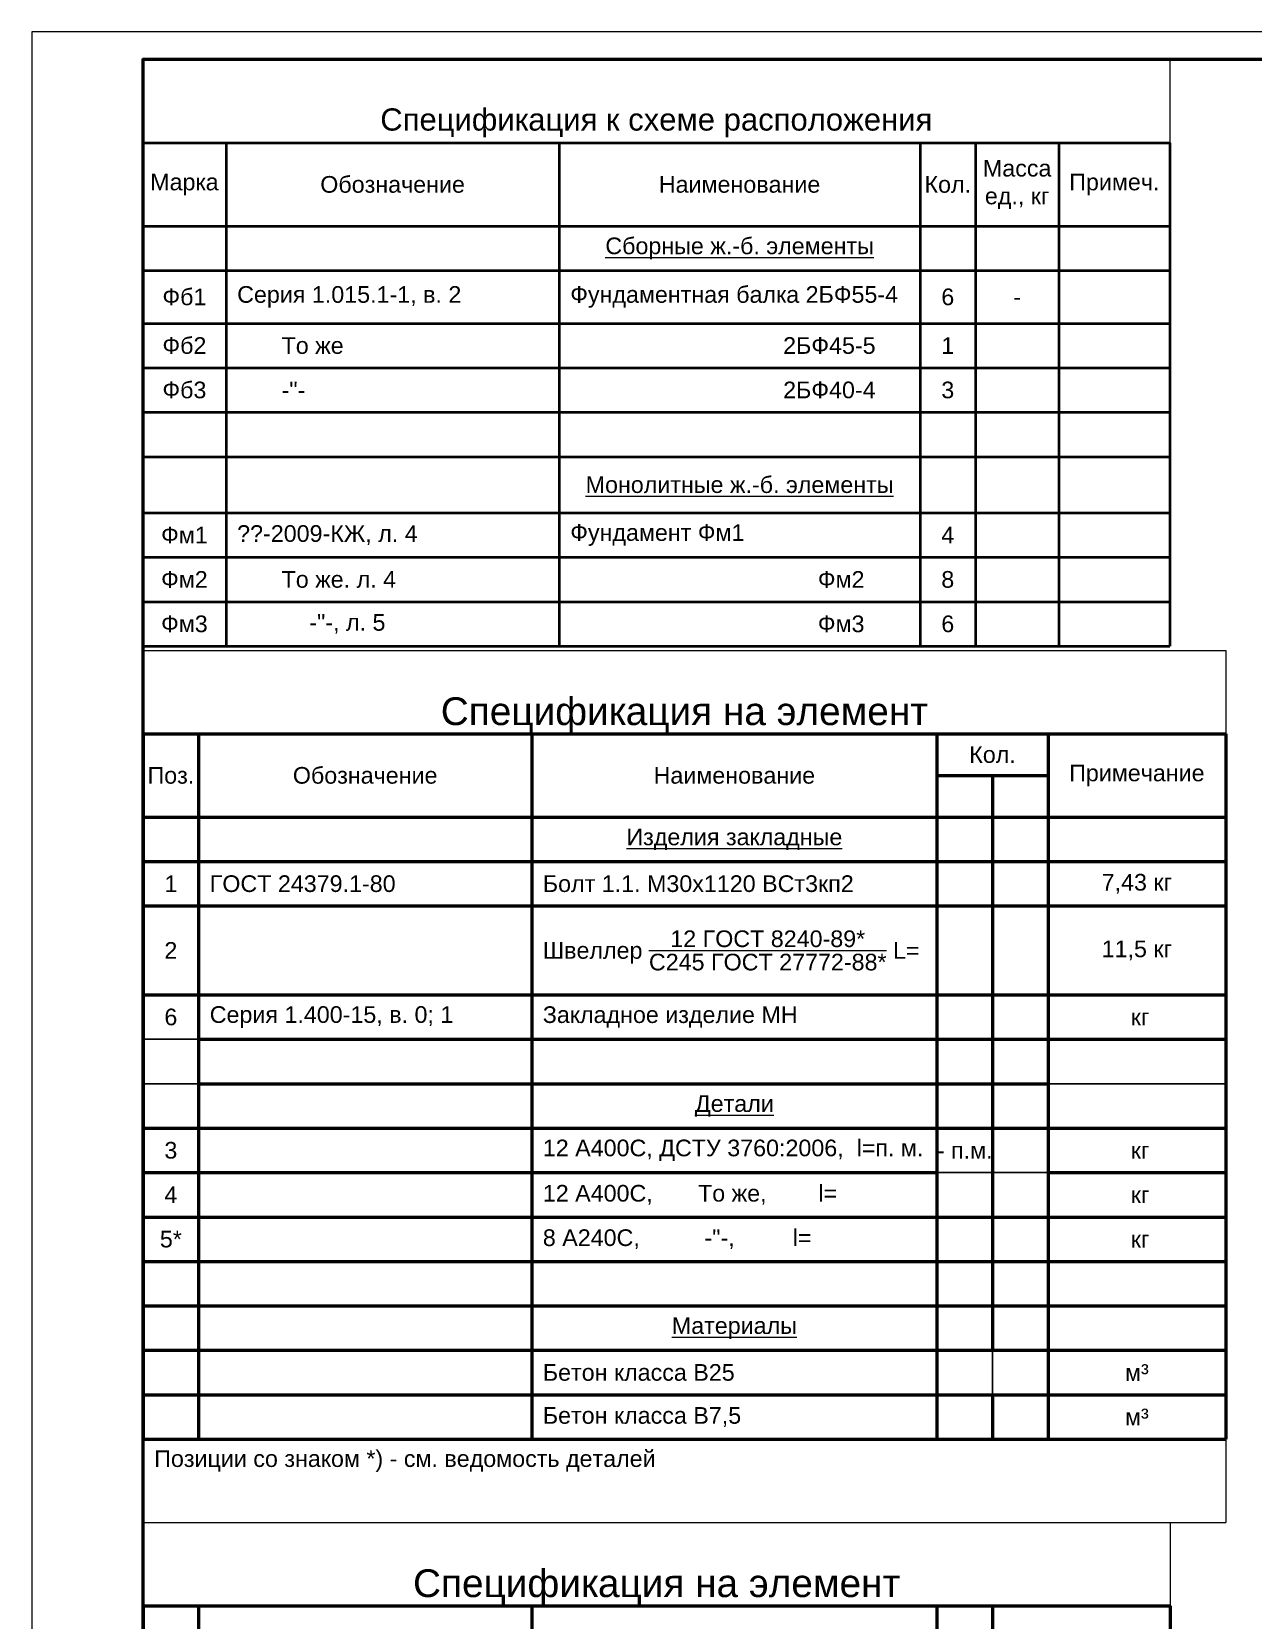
# Paper-space layout 'А1 г' of a CAD drawing. Header units: millimetres. Extents: x -1826 to 3142, y -699 to 3864.
# Drawn here: x 0.5 to 220.5, y 309 to 595 of the extents above; entities that cross this region are included whole.
import ezdxf

# ---------------------------------------------------------------- set-up
doc = ezdxf.new("R2010")
doc.units = ezdxf.units.MM
doc.header["$MEASUREMENT"] = 0
doc.layers.add('01_Спецификация', color=7, linetype='Continuous', lineweight=13)
doc.layers.add('01_Формат', color=7, linetype='Continuous', lineweight=13)
doc.styles.add('Arial', font='arial.ttf')

# ---------------------------------------------------------------- blocks, each defined once
blk = doc.blocks.new('*T27')
at = {"layer": '01_Спецификация', "color": 0, "lineweight": 40, "transparency": 16777216}
for p, q in [((0, -15), (185, -15)), ((0, -15), (0, -105.62)), ((15, -15), (15, -105.62)), ((75, -15), (75, -105.62)), ((140, -15), (140, -105.62)), ((150, -15), (150, -105.62)), ((165, -15), (165, -105.62)), ((185, -15), (185, -105.62)), ((0, -30), (185, -30)), ((0, -38), (185, -38)), ((0, -47.51), (185, -47.51)), ((0, -55.51), (185, -55.51)), ((0, -63.51), (185, -63.51)), ((0, -71.51), (185, -71.51)), ((0, -81.62), (185, -81.62)), ((0, -89.62), (185, -89.62)), ((0, -97.62), (185, -97.62)), ((0, -105.62), (185, -105.62))]:
    blk.add_line(p, q, dxfattribs=at)
at = {"layer": 'Defpoints', "color": 8, "linetype": 'ByBlock', "lineweight": 0, "transparency": 16777216}
for p, q in [((0, 0), (185, 0)), ((0, 0), (0, -15)), ((185, 0), (185, -15))]:
    blk.add_line(p, q, dxfattribs=at)
at = {"layer": '01_Спецификация', "color": 0, "transparency": 16777216, "style": 'Arial'}
for s, insert, char_height, width, attachment_point in [('Спецификация к схеме расположения', (92.5, -14), 4, 183, 8), ('Масса ед., кг', (157.5, -22.5), 3, 14.88, 5), ('Марка', (7.5, -22.5), 3, 14.88, 5), ('Обозначение', (45, -22.5), 3, 59.88, 5), ('Наименование', (107.5, -22.5), 3, 64.88, 5), ('Кол.', (145, -22.5), 3, 9.88, 5), ('Примеч.', (175, -22.5), 3, 19.88, 5)]:
    blk.add_mtext(s, dxfattribs=dict(at, insert=insert, char_height=char_height, width=width, attachment_point=attachment_point))
at = {"layer": '01_Спецификация', "transparency": 16777216, "char_height": 3, "style": 'Arial'}
for s, insert, width, attachment_point in [('{\\LСборные ж.-б. элементы}', (107.5, -34), 65, 5), ('Фб1', (7.5, -42.75), 15, 5), ('Серия 1.015.1-1, в. 2', (17, -42.75), 56, 4), ('Фундаментная балка 2БФ55-4', (77, -42.75), 61, 4), ('6', (145, -42.75), 10, 5), ('-', (157.5, -42.75), 15, 5), ('Фб2', (7.5, -51.51), 15, 5), ('То же', (25, -51.51), 40, 4), ('2БФ45-5', (132, -51.51), 49, 6), ('1', (145, -51.51), 10, 5), ('Фб3', (7.5, -59.51), 15, 5), ('-"-', (25, -59.51), 40, 4), ('2БФ40-4', (132, -59.51), 49, 6), ('3', (145, -59.51), 10, 5), ('{\\LМонолитные ж.-б. элементы}', (107.5, -76.56), 63, 5), ('Фм1', (7.5, -85.62), 15, 5), ('??-2009-КЖ, л. 4', (17, -85.62), 56, 4), ('Фундамент Фм1', (77, -85.62), 61, 4), ('4', (145, -85.62), 10, 5), ('Фм2', (7.5, -93.62), 15, 5), ('То же. л. 4', (25, -93.62), 40, 4), ('Фм2', (130, -93.62), 45, 6), ('8', (145, -93.62), 10, 5), ('Фм3', (7.5, -101.62), 15, 5), ('-"-, л. 5', (30, -101.62), 30, 4), ('Фм3', (130, -101.62), 45, 6), ('6', (145, -101.62), 10, 5)]:
    blk.add_mtext(s, dxfattribs=dict(at, insert=insert, width=width, attachment_point=attachment_point))
blk = doc.blocks.new('*T35')
at = {"layer": '01_Спецификация', "color": 0, "lineweight": 50, "transparency": 16777216}
for p, q in [((0, -15), (185, -15)), ((0, -15), (0, -150)), ((10, -15), (10, -150)), ((70, -15), (70, -150)), ((143, -15), (143, -150)), ((153, -15), (153, -150)), ((185, -15), (185, -150)), ((0, -30), (185, -30)), ((0, -38), (185, -38)), ((0, -46), (185, -46)), ((0, -62), (185, -62)), ((10, -70), (185, -70)), ((10, -78), (153, -78)), ((0, -86), (185, -86)), ((0, -94), (143, -94)), ((153, -94), (185, -94)), ((0, -102), (143, -102)), ((153, -102), (185, -102)), ((0, -110), (185, -110)), ((0, -118), (185, -118)), ((0, -126), (185, -126)), ((0, -134), (185, -134)), ((0, -142), (185, -142)), ((0, -150), (185, -150))]:
    blk.add_line(p, q, dxfattribs=at)
at = {"layer": '01_Спецификация', "color": 0, "linetype": 'ByBlock', "lineweight": -2, "transparency": 16777216}
for p, q in [((0, -70), (10, -70)), ((0, -78), (10, -78)), ((153, -78), (185, -78)), ((143, -94), (153, -94)), ((143, -102), (153, -102))]:
    blk.add_line(p, q, dxfattribs=at)
at = {"layer": 'Defpoints', "color": 8, "linetype": 'ByBlock', "lineweight": 0, "transparency": 16777216}
for p, q in [((0, 0), (185, 0)), ((0, 0), (0, -15)), ((185, 0), (185, -15)), ((0, -150), (0, -165)), ((185, -150), (185, -165)), ((0, -165), (185, -165))]:
    blk.add_line(p, q, dxfattribs=at)
at = {"layer": '01_Спецификация', "color": 0, "transparency": 16777216, "style": 'Arial'}
for s, insert, char_height, width, attachment_point in [('Спецификация на элемент', (92.5, -14.94), 5, 184.88, 8), ('Поз.', (5, -22.5), 3.5, 9.88, 5), ('Обозначение', (40, -22.5), 3.5, 59.88, 5), ('Наименование', (106.5, -22.5), 3.5, 72.88, 5), ('Кол.', (148, -22.5), 3.5, 9.88, 5), ('Примечание', (169, -22.5), 3.5, 31.88, 5)]:
    blk.add_mtext(s, dxfattribs=dict(at, insert=insert, char_height=char_height, width=width, attachment_point=attachment_point))
at = {"layer": '01_Спецификация', "transparency": 16777216, "style": 'Arial'}
for s, insert, char_height, width, attachment_point in [('{\\LИзделия закладные}', (106.5, -34), 3, 69, 5), ('1', (5, -42), 3, 10, 5), ('ГОСТ 24379.1-80', (12, -42), 3, 56, 4), ('Болт 1.1. М30х1120 ВСт3кп2', (72, -42), 3, 69, 4), ('7,43 кг', (169, -42), 3, 32, 5), ('\\A1;Швеллер \\S12 ГОСТ 8240-89*/С245 ГОСТ 27772-88*; L=', (72, -54), 3, 69, 4), ('2', (5, -54), 3, 10, 5), ('11,5 кг', (169, -54), 3, 32, 5), ('6', (5, -66), 3, 10, 5), ('Серия 1.400-15, в. 0; 1', (12, -66), 3, 56, 4), ('Закладное изделие МН', (72, -66), 3, 69, 4), (' кг', (169, -66), 3, 32, 5), ('{\\LДетали}', (106.5, -82), 3, 69, 5), ('3', (5, -90), 3, 10, 5), ('12 АIII, ГОСТ 5781-82*,  l=п. м.', (72, -90), 3, 69, 4), ('- п.м.', (148, -90), 2.5, 10, 5), (' кг', (169, -90), 3, 32, 5), ('3', (5, -98), 3, 10, 5), ('12 А400С, ДСТУ 3760:2006,  l=п. м.', (72, -98), 3, 69, 4), (' кг', (169, -98), 3, 32, 5), ('- п.м.', (148, -98), 2.5, 10, 5), ('4', (5, -106), 3, 10, 5), ('12 А400С,       То же,        l=', (72, -106), 3, 69, 4), (' кг', (169, -106), 3, 32, 5), ('5*', (5, -114), 3, 10, 5), ('8 А240С,          -"-,         l=', (72, -114), 3, 69, 4), (' кг', (169, -114), 3, 32, 5), ('{\\LМатериалы}', (106.5, -130), 3, 69, 5), ('Бетон класса В25', (72, -138), 3, 69, 4), ('м³', (169, -138), 3, 32, 5), ('Бетон класса В7,5', (72, -146), 3, 69, 4), ('м³', (169, -146), 3, 32, 5), ('Позиции со знаком *) - см. ведомость деталей', (2, -152), 3, 181, 1)]:
    blk.add_mtext(s, dxfattribs=dict(at, insert=insert, char_height=char_height, width=width, attachment_point=attachment_point))
blk = doc.blocks.new('*T46')
at = {"layer": '01_Спецификация', "color": 0, "lineweight": 50, "transparency": 16777216}
for p, q in [((0, -15), (195, -15)), ((0, -15), (0, -142)), ((10, -15), (10, -142)), ((70, -15), (70, -142)), ((143, -15), (143, -142)), ((163, -15), (163, -142)), ((195, -15), (195, -142)), ((143, -22.5), (163, -22.5)), ((153, -22.5), (153, -126)), ((0, -30), (195, -30)), ((0, -38), (195, -38)), ((0, -46), (195, -46)), ((0, -62), (195, -62)), ((10, -70), (195, -70)), ((10, -78), (163, -78)), ((0, -86), (195, -86)), ((0, -94), (143, -94)), ((163, -94), (195, -94)), ((0, -102), (195, -102)), ((0, -110), (195, -110)), ((0, -118), (195, -118)), ((0, -126), (195, -126)), ((0, -134), (195, -134)), ((153, -134), (153, -142)), ((0, -142), (195, -142))]:
    blk.add_line(p, q, dxfattribs=at)
at = {"layer": '01_Спецификация', "color": 0, "linetype": 'ByBlock', "lineweight": -2, "transparency": 16777216}
for p, q in [((0, -70), (10, -70)), ((0, -78), (10, -78)), ((163, -78), (195, -78)), ((143, -94), (163, -94)), ((153, -126), (153, -134))]:
    blk.add_line(p, q, dxfattribs=at)
at = {"layer": 'Defpoints', "color": 8, "linetype": 'ByBlock', "lineweight": 0, "transparency": 16777216}
for p, q in [((0, 0), (195, 0)), ((0, 0), (0, -15)), ((195, 0), (195, -15)), ((0, -142), (0, -157)), ((195, -142), (195, -157)), ((0, -157), (195, -157))]:
    blk.add_line(p, q, dxfattribs=at)
at = {"layer": '01_Спецификация', "color": 0, "transparency": 16777216, "style": 'Arial'}
for s, insert, char_height, width, attachment_point in [('Спецификация на элемент', (97.5, -14.94), 5, 194.88, 8), ('Кол.', (153, -18.75), 3, 19.88, 5), ('Поз.', (5, -22.5), 3, 9.88, 5), ('Обозначение', (40, -22.5), 3, 59.88, 5), ('Наименование', (106.5, -22.5), 3, 72.88, 5), ('Примечание', (179, -22.5), 3, 31.88, 5)]:
    blk.add_mtext(s, dxfattribs=dict(at, insert=insert, char_height=char_height, width=width, attachment_point=attachment_point))
at = {"layer": '01_Спецификация', "transparency": 16777216, "char_height": 3, "style": 'Arial'}
for s, insert, width, attachment_point in [('{\\LИзделия закладные}', (106.5, -34), 69, 5), ('1', (5, -42), 10, 5), ('ГОСТ 24379.1-80', (12, -42), 56, 4), ('Болт 1.1. М30х1120 ВСт3кп2', (72, -42), 69, 4), ('7,43 кг', (179, -42), 32, 5), ('\\A1;Швеллер \\S12 ГОСТ 8240-89*/С245 ГОСТ 27772-88*; L=', (72, -54), 69, 4), ('2', (5, -54), 10, 5), ('11,5 кг', (179, -54), 32, 5), ('6', (5, -66), 10, 5), ('Серия 1.400-15, в. 0; 1', (12, -66), 56, 4), ('Закладное изделие МН', (72, -66), 69, 4), (' кг', (179, -66), 32, 5), ('{\\LДетали}', (106.5, -82), 69, 5), ('3', (5, -90), 10, 5), ('12 А400С, ДСТУ 3760:2006,  l=п. м.', (72, -90), 69, 4), ('- п.м.', (148, -90), 10, 5), (' кг', (179, -90), 32, 5), ('4', (5, -98), 10, 5), ('12 А400С,       То же,        l=', (72, -98), 69, 4), (' кг', (179, -98), 32, 5), ('5*', (5, -106), 10, 5), ('8 А240С,          -"-,         l=', (72, -106), 69, 4), (' кг', (179, -106), 32, 5), ('{\\LМатериалы}', (106.5, -122), 69, 5), ('Бетон класса В25', (72, -130), 69, 4), ('м³', (179, -130), 32, 5), ('Бетон класса В7,5', (72, -138), 69, 4), ('м³', (179, -138), 32, 5), ('Позиции со знаком *) - см. ведомость деталей', (2, -144), 191, 1)]:
    blk.add_mtext(s, dxfattribs=dict(at, insert=insert, width=width, attachment_point=attachment_point))

psp = doc.layouts.new('А1 г')

# ---------------------------------------------------------------- linework, layer by layer
at = {"layer": '01_Формат'}
psp.add_lwpolyline([(0.5, 1.01), (841.5, 1.01), (841.5, 595.01), (0.5, 595.01)], close=True, dxfattribs=at)
at = {"layer": '01_Формат', "lineweight": 50}
psp.add_lwpolyline([(20.5, 6.01), (836.5, 6.01), (836.5, 590.01), (20.5, 590.01)], close=True, dxfattribs=at)

# ---------------------------------------------------------------- block references
for name, p in [('*T27', (20.5, 590.01)), ('*T46', (20.56, 483.61)), ('*T35', (20.56, 326.61))]:
    psp.add_blockref(name, p)

doc.saveas('drawing.dxf')
